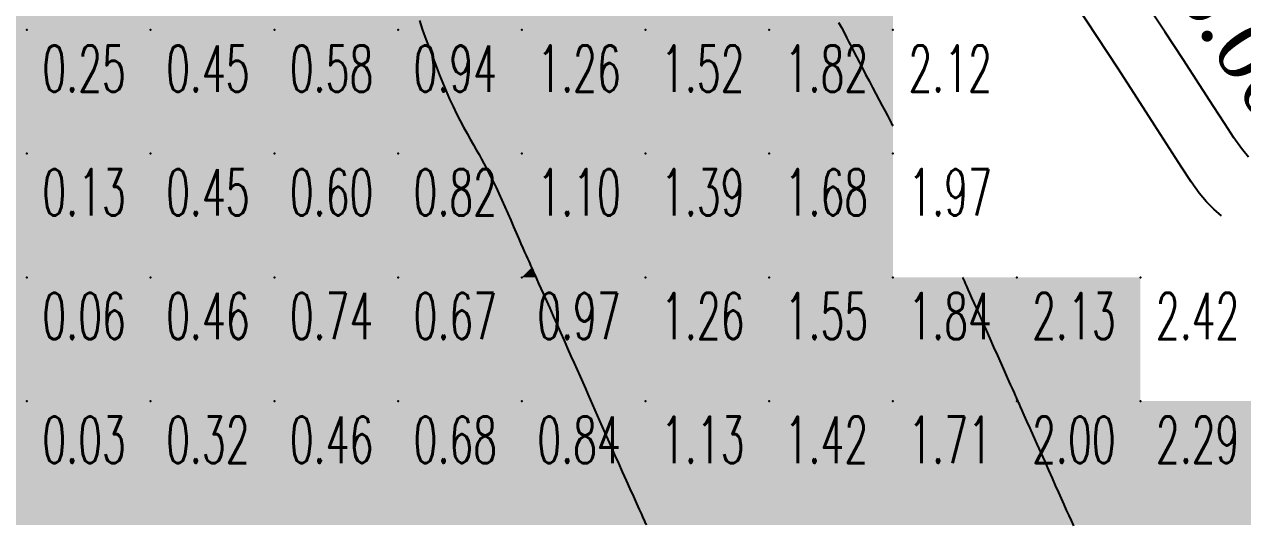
# Model space of a CAD drawing. Header units: millimetres. Extents: x 88261 to 90953, y 390274 to 392322.
# Drawn here: x 90320 to 90418.5, y 391597.3 to 391637.7 of the extents above; entities that cross this region are included whole.
import ezdxf
from ezdxf.enums import TextEntityAlignment as Align

# ---------------------------------------------------------------- set-up
doc = ezdxf.new("R2010")
doc.units = ezdxf.units.MM
doc.header["$LTSCALE"] = 25
for name, color, linetype in [('CN_01_00', 42, 'Continuous'), ('CN_02_00', 16, 'Continuous'), ('CN_03_00', 7, 'Continuous'), ('COTEAlt', 7, 'Continuous'), ('TN_COLORIAGE', 7, 'Continuous')]:
    doc.layers.add(name, color=color, linetype=linetype)
doc.styles.add('Simplex 1.0', font='Simplex.shx', dxfattribs={"width": 0.99, "height": 2.5})
doc.styles.get("Standard").update_dxf_attribs({"font": 'times.ttf'})

# ---------------------------------------------------------------- blocks, each defined once
blk = doc.blocks.new('COTE')
at = {"color": 0}
blk.add_point((0, 0), dxfattribs=at)
at = {"layer": 'COTEAlt'}
blk.add_attdef('ALT', text='', height=3.75, dxfattribs=at).set_placement((1.25, -1.25), align=Align.TOP_LEFT)

msp = doc.modelspace()

# ---------------------------------------------------------------- linework, layer by layer
at = {"layer": 'CN_01_00', "elevation": 4, "flags": 128}
msp.add_lwpolyline([(90416.814, 391622.208), (90416.172, 391622.743), (90415.593, 391623.334), (90415.011, 391624.05), (90414.363, 391624.962), (90413.583, 391626.138), (90412.609, 391627.65), (90411.395, 391629.539), (90409.979, 391631.736), (90408.416, 391634.144), (90406.764, 391636.668), (90405.08, 391639.21)], dxfattribs=at)
at = {"layer": 'CN_02_00', "elevation": 5, "flags": 128}
msp.add_lwpolyline([(90418.979, 391626.951), (90418.418, 391627.65), (90417.798, 391628.525), (90417.06, 391629.639), (90416.148, 391631.053), (90415.021, 391632.805), (90413.706, 391634.837), (90412.25, 391637.064), (90410.698, 391639.404)], dxfattribs=at)
at = {"layer": 'CN_03_00', "flags": 128}
for points, elevation in [([(90351.971, 391637.997), (90352.082, 391637.646), (90352.205, 391637.293), (90352.344, 391636.916), (90352.502, 391636.492), (90352.683, 391636.004), (90352.886, 391635.458), (90353.107, 391634.866), (90353.345, 391634.24), (90353.596, 391633.594), (90353.86, 391632.938), (90354.133, 391632.286), (90354.412, 391631.649), (90354.697, 391631.038), (90354.983, 391630.455), (90355.267, 391629.9), (90355.548, 391629.373), (90355.822, 391628.874), (90356.086, 391628.404), (90356.337, 391627.962), (90356.572, 391627.55), (90356.791, 391627.165), (90356.995, 391626.799), (90357.19, 391626.444), (90357.379, 391626.09), (90357.567, 391625.728), (90357.758, 391625.348), (90357.956, 391624.941), (90358.166, 391624.497), (90358.391, 391624.011), (90358.627, 391623.492), (90358.869, 391622.952), (90359.113, 391622.403), (90359.353, 391621.858), (90359.585, 391621.329), (90359.804, 391620.828), (90360.005, 391620.369), (90360.184, 391619.96), (90360.342, 391619.6), (90360.481, 391619.283), (90360.604, 391619.006), (90360.712, 391618.763), (90360.806, 391618.55), (90360.89, 391618.361), (90360.965, 391618.192), (90361.034, 391618.038), (90361.102, 391617.887), (90361.173, 391617.726), (90361.255, 391617.543), (90361.351, 391617.327), (90361.469, 391617.064), (90361.612, 391616.742), (90361.787, 391616.35), (90361.997, 391615.878), (90362.238, 391615.338), (90362.503, 391614.745), (90362.785, 391614.112), (90363.078, 391613.455), (90363.375, 391612.789), (90363.669, 391612.128), (90363.955, 391611.488), (90364.226, 391610.88), (90364.482, 391610.305), (90364.725, 391609.759), (90364.956, 391609.239), (90365.176, 391608.744), (90365.386, 391608.269), (90365.587, 391607.812), (90365.781, 391607.371), (90365.968, 391606.941), (90366.154, 391606.514), (90366.341, 391606.083), (90366.535, 391605.637), (90366.74, 391605.168), (90366.959, 391604.668), (90367.198, 391604.128), (90367.46, 391603.539), (90367.747, 391602.897), (90368.052, 391602.217), (90368.367, 391601.52), (90368.68, 391600.826), (90368.984, 391600.155), (90369.268, 391599.529), (90369.524, 391598.966), (90369.742, 391598.487), (90369.914, 391598.108), (90370.045, 391597.82), (90370.14, 391597.61), (90370.205, 391597.467), (90370.247, 391597.376), (90370.27, 391597.324), (90370.281, 391597.3), (90370.286, 391597.289), (90370.29, 391597.279), (90370.301, 391597.256)], 1), ([(90385.856, 391637.841), (90386.08, 391637.425), (90386.293, 391637.025), (90386.496, 391636.637), (90386.695, 391636.251), (90386.895, 391635.863), (90387.098, 391635.466), (90387.31, 391635.051), (90387.535, 391634.614), (90387.777, 391634.146), (90388.038, 391633.645), (90388.313, 391633.121), (90388.593, 391632.59), (90388.871, 391632.065), (90389.138, 391631.561), (90389.388, 391631.093), (90389.61, 391630.675), (90389.799, 391630.322), (90389.947, 391630.044), (90390.059, 391629.834), (90390.139, 391629.684), (90390.193, 391629.584), (90390.225, 391629.523), (90390.242, 391629.492), (90390.248, 391629.48), (90390.249, 391629.478)], 2), ([(90404.88, 391597.166), (90404.681, 391597.587), (90404.484, 391598.008), (90404.286, 391598.439), (90404.083, 391598.887), (90403.87, 391599.361), (90403.644, 391599.868), (90403.4, 391600.416), (90403.134, 391601.014), (90402.845, 391601.664), (90402.539, 391602.351), (90402.226, 391603.055), (90401.914, 391603.756), (90401.612, 391604.432), (90401.331, 391605.064), (90401.078, 391605.631), (90400.863, 391606.113), (90400.693, 391606.494), (90400.564, 391606.784), (90400.47, 391606.994), (90400.405, 391607.139), (90400.364, 391607.232), (90400.34, 391607.287), (90400.327, 391607.316), (90400.319, 391607.333), (90400.311, 391607.351), (90400.296, 391607.384), (90400.27, 391607.444), (90400.226, 391607.543), (90400.158, 391607.694), (90400.062, 391607.909), (90399.931, 391608.202), (90399.761, 391608.585), (90399.547, 391609.066), (90399.296, 391609.628), (90399.017, 391610.253), (90398.719, 391610.921), (90398.412, 391611.61), (90398.104, 391612.302), (90397.803, 391612.975), (90397.52, 391613.61), (90397.261, 391614.191), (90397.028, 391614.714), (90396.819, 391615.182), (90396.635, 391615.596), (90396.474, 391615.957), (90396.336, 391616.267), (90396.22, 391616.527), (90396.125, 391616.738), (90396.052, 391616.904), (90395.996, 391617.028), (90395.957, 391617.117), (90395.93, 391617.177), (90395.914, 391617.213), (90395.906, 391617.232), (90395.902, 391617.238), (90395.902, 391617.239)], 2)]:
    msp.add_lwpolyline(points, dxfattribs=dict(at, elevation=elevation))
at = {"layer": 'TN_COLORIAGE', "color": 81}
for points in [[(90310.249, 391647.239, 0.347), (90310.249, 391637.239, 0.347), (90320.249, 391647.239, 0.347)], [(90310.249, 391637.239, 0.347), (90320.249, 391637.239, 0.347), (90320.249, 391647.239, 0.347)], [(90320.249, 391647.239, 0.399), (90320.249, 391637.239, 0.399), (90330.249, 391647.239, 0.399)], [(90320.249, 391637.239, 0.399), (90330.249, 391637.239, 0.399), (90330.249, 391647.239, 0.399)], [(90330.249, 391637.239, 0.684), (90340.249, 391637.239, 0.684), (90340.249, 391647.239, 0.684)], [(90330.249, 391647.239, 0.684), (90330.249, 391637.239, 0.684), (90340.249, 391647.239, 0.684)], [(90350.249, 391637.239, 0.578), (90350.249, 391647.239, 0.578), (90340.249, 391637.239, 0.578)], [(90340.249, 391647.239, 0.989), (90340.249, 391637.239, 0.989), (90350.249, 391647.239, 0.989)], [(90350.249, 391637.239, 1), (90351.65, 391638.641, 1), (90350.249, 391647.239, 1), (90350.518, 391647.239, 1)], [(90351.65, 391638.641, 0.936), (90352.25, 391637.239, 0.936), (90350.249, 391637.239, 0.936)], [(90310.249, 391637.239, 0.247), (90310.249, 391627.239, 0.247), (90320.249, 391637.239, 0.247)], [(90310.249, 391627.239, 0.247), (90320.249, 391627.239, 0.247), (90320.249, 391637.239, 0.247)], [(90320.249, 391637.239, 0.446), (90320.249, 391627.239, 0.446), (90330.249, 391637.239, 0.446)], [(90320.249, 391627.239, 0.446), (90330.249, 391627.239, 0.446), (90330.249, 391637.239, 0.446)], [(90330.249, 391627.239, 0.578), (90340.249, 391627.239, 0.578), (90340.249, 391637.239, 0.578)], [(90330.249, 391637.239, 0.578), (90330.249, 391627.239, 0.578), (90340.249, 391637.239, 0.578)], [(90350.249, 391627.239, 0.595), (90350.249, 391637.239, 0.595), (90340.249, 391627.239, 0.595)], [(90340.249, 391637.239, 0.936), (90340.249, 391627.239, 0.936), (90350.249, 391637.239, 0.936)], [(90350.249, 391627.239, 1), (90354.364, 391631.354, 1), (90350.249, 391637.239, 1), (90352.25, 391637.239, 1)], [(90354.364, 391631.354, 0.82), (90356.769, 391627.239, 0.82), (90350.249, 391627.239, 0.82)], [(90310.249, 391627.239, 0.132), (90310.249, 391617.239, 0.132), (90320.249, 391627.239, 0.132)], [(90310.249, 391617.239, 0.132), (90320.249, 391617.239, 0.132), (90320.249, 391627.239, 0.132)], [(90320.249, 391627.239, 0.455), (90320.249, 391617.239, 0.455), (90330.249, 391627.239, 0.455)], [(90320.249, 391617.239, 0.455), (90330.249, 391617.239, 0.455), (90330.249, 391627.239, 0.455)], [(90330.249, 391617.239, 0.595), (90340.249, 391617.239, 0.595), (90340.249, 391627.239, 0.595)], [(90330.249, 391627.239, 0.595), (90330.249, 391617.239, 0.595), (90340.249, 391627.239, 0.595)], [(90350.249, 391617.239, 0.736), (90350.249, 391627.239, 0.736), (90340.249, 391617.239, 0.736)], [(90340.249, 391627.239, 0.82), (90340.249, 391617.239, 0.82), (90350.249, 391627.239, 0.82)], [(90350.249, 391617.239, 1), (90357.995, 391624.986, 1), (90350.249, 391627.239, 1), (90356.769, 391627.239, 1)], [(90350.249, 391617.239, 1), (90357.995, 391624.986, 1), (90360.249, 391617.239, 1), (90360.249, 391619.8, 1)], [(90361.038, 391618.029, 0.967), (90360.249, 391619.8, 0.967), (90360.249, 391617.239, 0.967)], [(90361.038, 391618.029, 0.967), (90361.39, 391617.239, 0.967), (90360.249, 391617.239, 0.967)], [(90310.249, 391617.239, 0.059), (90310.249, 391607.239, 0.059), (90320.249, 391617.239, 0.059)], [(90310.249, 391607.239, 0.059), (90320.249, 391607.239, 0.059), (90320.249, 391617.239, 0.059)], [(90320.249, 391617.239, 0.464), (90320.249, 391607.239, 0.464), (90330.249, 391617.239, 0.464)], [(90320.249, 391607.239, 0.464), (90330.249, 391607.239, 0.464), (90330.249, 391617.239, 0.464)], [(90330.249, 391607.239, 0.736), (90340.249, 391607.239, 0.736), (90340.249, 391617.239, 0.736)], [(90330.249, 391617.239, 0.736), (90330.249, 391607.239, 0.736), (90340.249, 391617.239, 0.736)], [(90350.249, 391607.239, 0.461), (90350.249, 391617.239, 0.461), (90340.249, 391607.239, 0.461)], [(90340.249, 391617.239, 0.67), (90340.249, 391607.239, 0.67), (90350.249, 391617.239, 0.67)], [(90350.249, 391607.239, 0.67), (90360.249, 391617.239, 0.67), (90350.249, 391617.239, 0.67)], [(90350.249, 391607.239, 0.967), (90360.249, 391607.239, 0.967), (90360.249, 391617.239, 0.967)], [(90360.249, 391607.239, 1), (90364.122, 391611.113, 1), (90360.249, 391617.239, 1), (90361.39, 391617.239, 1)], [(90364.122, 391611.113, 0.838), (90365.849, 391607.239, 0.838), (90360.249, 391607.239, 0.838)], [(90316.51, 391603.5, 0.049), (90310.249, 391602.658, 0.049), (90320.249, 391607.239, 0.049), (90310.249, 391607.239, 0.049)], [(90316.51, 391603.5, 0.103), (90313.866, 391597.239, 0.103), (90320.249, 391607.239, 0.103), (90320.249, 391597.239, 0.103)], [(90320.249, 391607.239, 0.319), (90320.249, 391597.239, 0.319), (90330.249, 391607.239, 0.319)], [(90320.249, 391597.239, 0.319), (90330.249, 391597.239, 0.319), (90330.249, 391607.239, 0.319)], [(90330.249, 391597.239, 0.461), (90340.249, 391597.239, 0.461), (90340.249, 391607.239, 0.461)], [(90330.249, 391607.239, 0.461), (90330.249, 391597.239, 0.461), (90340.249, 391607.239, 0.461)], [(90350.249, 391597.239, 0.409), (90350.249, 391607.239, 0.409), (90340.249, 391597.239, 0.409)], [(90340.249, 391607.239, 0.676), (90340.249, 391597.239, 0.676), (90350.249, 391607.239, 0.676)], [(90350.249, 391597.239, 0.838), (90360.249, 391597.239, 0.838), (90360.249, 391607.239, 0.838)], [(90350.249, 391597.239, 0.676), (90360.249, 391607.239, 0.676), (90350.249, 391607.239, 0.676)], [(90360.249, 391597.239, 1), (90367.165, 391604.155, 1), (90360.249, 391607.239, 1), (90365.849, 391607.239, 1)], [(90360.249, 391597.239, 1), (90367.165, 391604.155, 1), (90370.249, 391597.239, 1), (90370.249, 391597.372, 1)], [(90370.29, 391597.28, 0.998), (90370.249, 391597.372, 0.998), (90370.249, 391597.239, 0.998)], [(90370.29, 391597.28, 0.998), (90370.308, 391597.239, 0.998), (90370.249, 391597.239, 0.998)]]:
    msp.add_solid(points, dxfattribs=at)
at = {"layer": 'TN_COLORIAGE', "color": 71}
for points in [[(90352.25, 391637.239, 1.395), (90351.65, 391638.641, 1.395), (90360.249, 391637.239, 1.395), (90360.249, 391647.239, 1.395)], [(90360.249, 391647.239, 1.693), (90360.249, 391637.239, 1.693), (90370.249, 391647.239, 1.693)], [(90360.249, 391637.239, 1.693), (90370.249, 391637.239, 1.693), (90370.249, 391647.239, 1.693)], [(90380.249, 391637.239, 1.525), (90380.249, 391647.239, 1.525), (90370.249, 391637.239, 1.525)], [(90370.249, 391647.239, 1.991), (90370.249, 391637.239, 1.991), (90380.249, 391647.239, 1.991)], [(90380.249, 391637.239, 2), (90384.062, 391641.052, 2), (90380.249, 391647.239, 2), (90380.562, 391647.239, 2)], [(90384.062, 391641.052, 1.822), (90386.218, 391637.239, 1.822), (90380.249, 391637.239, 1.822)], [(90352.25, 391637.239, 1.258), (90354.364, 391631.354, 1.258), (90360.249, 391637.239, 1.258)], [(90356.769, 391627.239, 1.258), (90354.364, 391631.354, 1.258), (90360.249, 391627.239, 1.258), (90360.249, 391637.239, 1.258)], [(90360.249, 391627.239, 1.525), (90370.249, 391627.239, 1.525), (90370.249, 391637.239, 1.525)], [(90360.249, 391637.239, 1.525), (90360.249, 391627.239, 1.525), (90370.249, 391637.239, 1.525)], [(90370.249, 391627.239, 1.822), (90380.249, 391627.239, 1.822), (90380.249, 391637.239, 1.822)], [(90370.249, 391637.239, 1.822), (90370.249, 391627.239, 1.822), (90380.249, 391637.239, 1.822)], [(90380.249, 391627.239, 2), (90387.549, 391634.539, 2), (90380.249, 391637.239, 2), (90386.218, 391637.239, 2)], [(90380.249, 391627.239, 2), (90387.549, 391634.539, 2), (90390.249, 391627.239, 2), (90390.249, 391629.478, 2)], [(90356.769, 391627.239, 1.096), (90357.995, 391624.986, 1.096), (90360.249, 391627.239, 1.096)], [(90360.249, 391619.8, 1.096), (90357.995, 391624.986, 1.096), (90360.249, 391627.239, 1.096)], [(90360.249, 391619.8, 1.386), (90361.038, 391618.029, 1.386), (90360.249, 391627.239, 1.386), (90370.249, 391627.239, 1.386)], [(90361.39, 391617.239, 1.386), (90361.038, 391618.029, 1.386), (90370.249, 391617.239, 1.386), (90370.249, 391627.239, 1.386)], [(90370.249, 391627.239, 1.676), (90370.249, 391617.239, 1.676), (90380.249, 391627.239, 1.676)], [(90370.249, 391617.239, 1.676), (90380.249, 391617.239, 1.676), (90380.249, 391627.239, 1.676)], [(90380.249, 391627.239, 1.965), (90380.249, 391617.239, 1.965), (90390.249, 391627.239, 1.965)], [(90390.249, 391617.239, 1.546), (90390.249, 391627.239, 1.546), (90380.249, 391617.239, 1.546)], [(90361.39, 391617.239, 1.257), (90364.122, 391611.113, 1.257), (90370.249, 391617.239, 1.257)], [(90365.849, 391607.239, 1.257), (90364.122, 391611.113, 1.257), (90370.249, 391607.239, 1.257), (90370.249, 391617.239, 1.257)], [(90370.249, 391617.239, 1.546), (90370.249, 391607.239, 1.546), (90380.249, 391617.239, 1.546)], [(90370.249, 391607.239, 1.546), (90380.249, 391607.239, 1.546), (90380.249, 391617.239, 1.546)], [(90380.249, 391617.239, 1.836), (90380.249, 391607.239, 1.836), (90390.249, 391617.239, 1.836)], [(90390.249, 391607.239, 1.417), (90390.249, 391617.239, 1.417), (90380.249, 391607.239, 1.417)], [(90390.249, 391607.239, 2), (90397.242, 391614.233, 2), (90390.249, 391617.239, 2), (90395.902, 391617.239, 2)], [(90390.249, 391607.239, 2), (90397.242, 391614.233, 2), (90400.249, 391607.239, 2), (90400.249, 391607.491, 2)], [(90365.849, 391607.239, 1.127), (90367.165, 391604.155, 1.127), (90370.249, 391607.239, 1.127)], [(90370.249, 391597.372, 1.127), (90367.165, 391604.155, 1.127), (90370.249, 391607.239, 1.127)], [(90370.249, 391597.372, 1.417), (90370.29, 391597.28, 1.417), (90370.249, 391607.239, 1.417), (90380.249, 391607.239, 1.417)], [(90370.308, 391597.239, 1.417), (90370.29, 391597.28, 1.417), (90380.249, 391597.239, 1.417), (90380.249, 391607.239, 1.417)], [(90380.249, 391607.239, 1.707), (90380.249, 391597.239, 1.707), (90390.249, 391607.239, 1.707)], [(90380.249, 391597.239, 1.707), (90390.249, 391597.239, 1.707), (90390.249, 391607.239, 1.707)], [(90390.249, 391597.239, 1.997), (90400.249, 391597.239, 1.997), (90400.249, 391607.239, 1.997)], [(90390.249, 391607.239, 1.997), (90390.249, 391597.239, 1.997), (90400.249, 391607.239, 1.997)], [(90400.326, 391607.317, 1.997), (90400.249, 391607.491, 1.997), (90400.249, 391607.239, 1.997)], [(90400.326, 391607.317, 1.997), (90400.361, 391607.239, 1.997), (90400.249, 391607.239, 1.997)], [(90400.249, 391597.239, 2), (90403.41, 391600.401, 2), (90400.249, 391607.239, 2), (90400.361, 391607.239, 2)], [(90403.41, 391600.401, 1.868), (90404.806, 391597.239, 1.868), (90400.249, 391597.239, 1.868)]]:
    msp.add_solid(points, dxfattribs=at)
at = {"layer": 'TN_COLORIAGE', "color": 61}
for points in [[(90386.218, 391637.239, 2.288), (90384.062, 391641.052, 2.288), (90390.249, 391637.239, 2.288), (90390.249, 391647.239, 2.288)], [(90386.218, 391637.239, 2.12), (90387.549, 391634.539, 2.12), (90390.249, 391637.239, 2.12)], [(90390.249, 391629.478, 2.12), (90387.549, 391634.539, 2.12), (90390.249, 391637.239, 2.12)], [(90395.902, 391617.239, 2.126), (90397.242, 391614.233, 2.126), (90400.249, 391617.239, 2.126)], [(90400.249, 391607.491, 2.126), (90397.242, 391614.233, 2.126), (90400.249, 391617.239, 2.126)], [(90400.249, 391607.491, 2.416), (90400.326, 391607.317, 2.416), (90400.249, 391617.239, 2.416), (90410.249, 391617.239, 2.416)], [(90400.361, 391607.239, 2.416), (90400.326, 391607.317, 2.416), (90410.249, 391607.239, 2.416), (90410.249, 391617.239, 2.416)], [(90400.361, 391607.239, 2.287), (90403.41, 391600.401, 2.287), (90410.249, 391607.239, 2.287)], [(90404.806, 391597.239, 2.287), (90403.41, 391600.401, 2.287), (90410.249, 391597.239, 2.287), (90410.249, 391607.239, 2.287)], [(90410.249, 391607.239, 2.576), (90410.249, 391597.239, 2.576), (90420.249, 391607.239, 2.576)], [(90420.249, 391597.239, 2.158), (90420.249, 391607.239, 2.158), (90410.249, 391597.239, 2.158)]]:
    msp.add_solid(points, dxfattribs=at)

# ---------------------------------------------------------------- block references
at = {"layer": 'COTEAlt'}
ref = msp.add_blockref('COTE', (90320.249, 391637.239), dxfattribs=at)
ref.add_attrib('ALT', '0.25', dxfattribs={"height": 3.75, "style": 'Simplex 1.0', "width": 0.6}).set_placement((90321.499, 391635.989), align=Align.TOP_LEFT)
ref = msp.add_blockref('COTE', (90330.249, 391637.239), dxfattribs=at)
ref.add_attrib('ALT', '0.45', dxfattribs={"height": 3.75, "style": 'Simplex 1.0', "width": 0.6}).set_placement((90331.499, 391635.989), align=Align.TOP_LEFT)
ref = msp.add_blockref('COTE', (90340.249, 391637.239), dxfattribs=at)
ref.add_attrib('ALT', '0.58', dxfattribs={"height": 3.75, "style": 'Simplex 1.0', "width": 0.6}).set_placement((90341.499, 391635.989), align=Align.TOP_LEFT)
ref = msp.add_blockref('COTE', (90350.249, 391637.239), dxfattribs=at)
ref.add_attrib('ALT', '0.94', dxfattribs={"height": 3.75, "style": 'Simplex 1.0', "width": 0.6}).set_placement((90351.499, 391635.989), align=Align.TOP_LEFT)
ref = msp.add_blockref('COTE', (90360.249, 391637.239), dxfattribs=at)
ref.add_attrib('ALT', '1.26', dxfattribs={"height": 3.75, "style": 'Simplex 1.0', "width": 0.6}).set_placement((90361.499, 391635.989), align=Align.TOP_LEFT)
ref = msp.add_blockref('COTE', (90370.249, 391637.239), dxfattribs=at)
ref.add_attrib('ALT', '1.52', dxfattribs={"height": 3.75, "style": 'Simplex 1.0', "width": 0.6}).set_placement((90371.499, 391635.989), align=Align.TOP_LEFT)
ref = msp.add_blockref('COTE', (90380.249, 391637.239), dxfattribs=at)
ref.add_attrib('ALT', '1.82', dxfattribs={"height": 3.75, "style": 'Simplex 1.0', "width": 0.6}).set_placement((90381.499, 391635.989), align=Align.TOP_LEFT)
ref = msp.add_blockref('COTE', (90390.249, 391637.239), dxfattribs=at)
ref.add_attrib('ALT', '2.12', dxfattribs={"height": 3.75, "style": 'Simplex 1.0', "width": 0.6}).set_placement((90391.499, 391635.989), align=Align.TOP_LEFT)
ref = msp.add_blockref('COTE', (90320.249, 391627.239), dxfattribs=at)
ref.add_attrib('ALT', '0.13', dxfattribs={"height": 3.75, "style": 'Simplex 1.0', "width": 0.6}).set_placement((90321.499, 391625.989), align=Align.TOP_LEFT)
ref = msp.add_blockref('COTE', (90330.249, 391627.239), dxfattribs=at)
ref.add_attrib('ALT', '0.45', dxfattribs={"height": 3.75, "style": 'Simplex 1.0', "width": 0.6}).set_placement((90331.499, 391625.989), align=Align.TOP_LEFT)
ref = msp.add_blockref('COTE', (90340.249, 391627.239), dxfattribs=at)
ref.add_attrib('ALT', '0.60', dxfattribs={"height": 3.75, "style": 'Simplex 1.0', "width": 0.6}).set_placement((90341.499, 391625.989), align=Align.TOP_LEFT)
ref = msp.add_blockref('COTE', (90350.249, 391627.239), dxfattribs=at)
ref.add_attrib('ALT', '0.82', dxfattribs={"height": 3.75, "style": 'Simplex 1.0', "width": 0.6}).set_placement((90351.499, 391625.989), align=Align.TOP_LEFT)
ref = msp.add_blockref('COTE', (90360.249, 391627.239), dxfattribs=at)
ref.add_attrib('ALT', '1.10', dxfattribs={"height": 3.75, "style": 'Simplex 1.0', "width": 0.6}).set_placement((90361.499, 391625.989), align=Align.TOP_LEFT)
ref = msp.add_blockref('COTE', (90370.249, 391627.239), dxfattribs=at)
ref.add_attrib('ALT', '1.39', dxfattribs={"height": 3.75, "style": 'Simplex 1.0', "width": 0.6}).set_placement((90371.499, 391625.989), align=Align.TOP_LEFT)
ref = msp.add_blockref('COTE', (90380.249, 391627.239), dxfattribs=at)
ref.add_attrib('ALT', '1.68', dxfattribs={"height": 3.75, "style": 'Simplex 1.0', "width": 0.6}).set_placement((90381.499, 391625.989), align=Align.TOP_LEFT)
ref = msp.add_blockref('COTE', (90390.249, 391627.239), dxfattribs=at)
ref.add_attrib('ALT', '1.97', dxfattribs={"height": 3.75, "style": 'Simplex 1.0', "width": 0.6}).set_placement((90391.499, 391625.989), align=Align.TOP_LEFT)
ref = msp.add_blockref('COTE', (90320.249, 391617.239), dxfattribs=at)
ref.add_attrib('ALT', '0.06', dxfattribs={"height": 3.75, "style": 'Simplex 1.0', "width": 0.6}).set_placement((90321.499, 391615.989), align=Align.TOP_LEFT)
ref = msp.add_blockref('COTE', (90330.249, 391617.239), dxfattribs=at)
ref.add_attrib('ALT', '0.46', dxfattribs={"height": 3.75, "style": 'Simplex 1.0', "width": 0.6}).set_placement((90331.499, 391615.989), align=Align.TOP_LEFT)
ref = msp.add_blockref('COTE', (90340.249, 391617.239), dxfattribs=at)
ref.add_attrib('ALT', '0.74', dxfattribs={"height": 3.75, "style": 'Simplex 1.0', "width": 0.6}).set_placement((90341.499, 391615.989), align=Align.TOP_LEFT)
ref = msp.add_blockref('COTE', (90350.249, 391617.239), dxfattribs=at)
ref.add_attrib('ALT', '0.67', dxfattribs={"height": 3.75, "style": 'Simplex 1.0', "width": 0.6}).set_placement((90351.499, 391615.989), align=Align.TOP_LEFT)
ref = msp.add_blockref('COTE', (90360.249, 391617.239), dxfattribs=at)
ref.add_attrib('ALT', '0.97', dxfattribs={"height": 3.75, "style": 'Simplex 1.0', "width": 0.6}).set_placement((90361.499, 391615.989), align=Align.TOP_LEFT)
ref = msp.add_blockref('COTE', (90370.249, 391617.239), dxfattribs=at)
ref.add_attrib('ALT', '1.26', dxfattribs={"height": 3.75, "style": 'Simplex 1.0', "width": 0.6}).set_placement((90371.499, 391615.989), align=Align.TOP_LEFT)
ref = msp.add_blockref('COTE', (90380.249, 391617.239), dxfattribs=at)
ref.add_attrib('ALT', '1.55', dxfattribs={"height": 3.75, "style": 'Simplex 1.0', "width": 0.6}).set_placement((90381.499, 391615.989), align=Align.TOP_LEFT)
ref = msp.add_blockref('COTE', (90390.249, 391617.239), dxfattribs=at)
ref.add_attrib('ALT', '1.84', dxfattribs={"height": 3.75, "style": 'Simplex 1.0', "width": 0.6}).set_placement((90391.499, 391615.989), align=Align.TOP_LEFT)
ref = msp.add_blockref('COTE', (90400.249, 391617.239), dxfattribs=at)
ref.add_attrib('ALT', '2.13', dxfattribs={"height": 3.75, "style": 'Simplex 1.0', "width": 0.6}).set_placement((90401.499, 391615.989), align=Align.TOP_LEFT)
ref = msp.add_blockref('COTE', (90410.249, 391617.239), dxfattribs=at)
ref.add_attrib('ALT', '2.42', dxfattribs={"height": 3.75, "style": 'Simplex 1.0', "width": 0.6}).set_placement((90411.499, 391615.989), align=Align.TOP_LEFT)
ref = msp.add_blockref('COTE', (90320.249, 391607.239), dxfattribs=at)
ref.add_attrib('ALT', '0.03', dxfattribs={"height": 3.75, "style": 'Simplex 1.0', "width": 0.6}).set_placement((90321.499, 391605.989), align=Align.TOP_LEFT)
ref = msp.add_blockref('COTE', (90330.249, 391607.239), dxfattribs=at)
ref.add_attrib('ALT', '0.32', dxfattribs={"height": 3.75, "style": 'Simplex 1.0', "width": 0.6}).set_placement((90331.499, 391605.989), align=Align.TOP_LEFT)
ref = msp.add_blockref('COTE', (90340.249, 391607.239), dxfattribs=at)
ref.add_attrib('ALT', '0.46', dxfattribs={"height": 3.75, "style": 'Simplex 1.0', "width": 0.6}).set_placement((90341.499, 391605.989), align=Align.TOP_LEFT)
ref = msp.add_blockref('COTE', (90350.249, 391607.239), dxfattribs=at)
ref.add_attrib('ALT', '0.68', dxfattribs={"height": 3.75, "style": 'Simplex 1.0', "width": 0.6}).set_placement((90351.499, 391605.989), align=Align.TOP_LEFT)
ref = msp.add_blockref('COTE', (90360.249, 391607.239), dxfattribs=at)
ref.add_attrib('ALT', '0.84', dxfattribs={"height": 3.75, "style": 'Simplex 1.0', "width": 0.6}).set_placement((90361.499, 391605.989), align=Align.TOP_LEFT)
ref = msp.add_blockref('COTE', (90370.249, 391607.239), dxfattribs=at)
ref.add_attrib('ALT', '1.13', dxfattribs={"height": 3.75, "style": 'Simplex 1.0', "width": 0.6}).set_placement((90371.499, 391605.989), align=Align.TOP_LEFT)
ref = msp.add_blockref('COTE', (90380.249, 391607.239), dxfattribs=at)
ref.add_attrib('ALT', '1.42', dxfattribs={"height": 3.75, "style": 'Simplex 1.0', "width": 0.6}).set_placement((90381.499, 391605.989), align=Align.TOP_LEFT)
ref = msp.add_blockref('COTE', (90390.249, 391607.239), dxfattribs=at)
ref.add_attrib('ALT', '1.71', dxfattribs={"height": 3.75, "style": 'Simplex 1.0', "width": 0.6}).set_placement((90391.499, 391605.989), align=Align.TOP_LEFT)
ref = msp.add_blockref('COTE', (90400.249, 391607.239), dxfattribs=at)
ref.add_attrib('ALT', '2.00', dxfattribs={"height": 3.75, "style": 'Simplex 1.0', "width": 0.6}).set_placement((90401.499, 391605.989), align=Align.TOP_LEFT)
ref = msp.add_blockref('COTE', (90410.249, 391607.239), dxfattribs=at)
ref.add_attrib('ALT', '2.29', dxfattribs={"height": 3.75, "style": 'Simplex 1.0', "width": 0.6}).set_placement((90411.499, 391605.989), align=Align.TOP_LEFT)

# ---------------------------------------------------------------- texts
at = {"layer": 'CN_01_00'}
msp.add_text('6.00', height=5, rotation=303.00331, dxfattribs=at).set_placement((90418.481, 391636.327, 6), align=Align.MIDDLE_CENTER)

doc.saveas('drawing.dxf')
